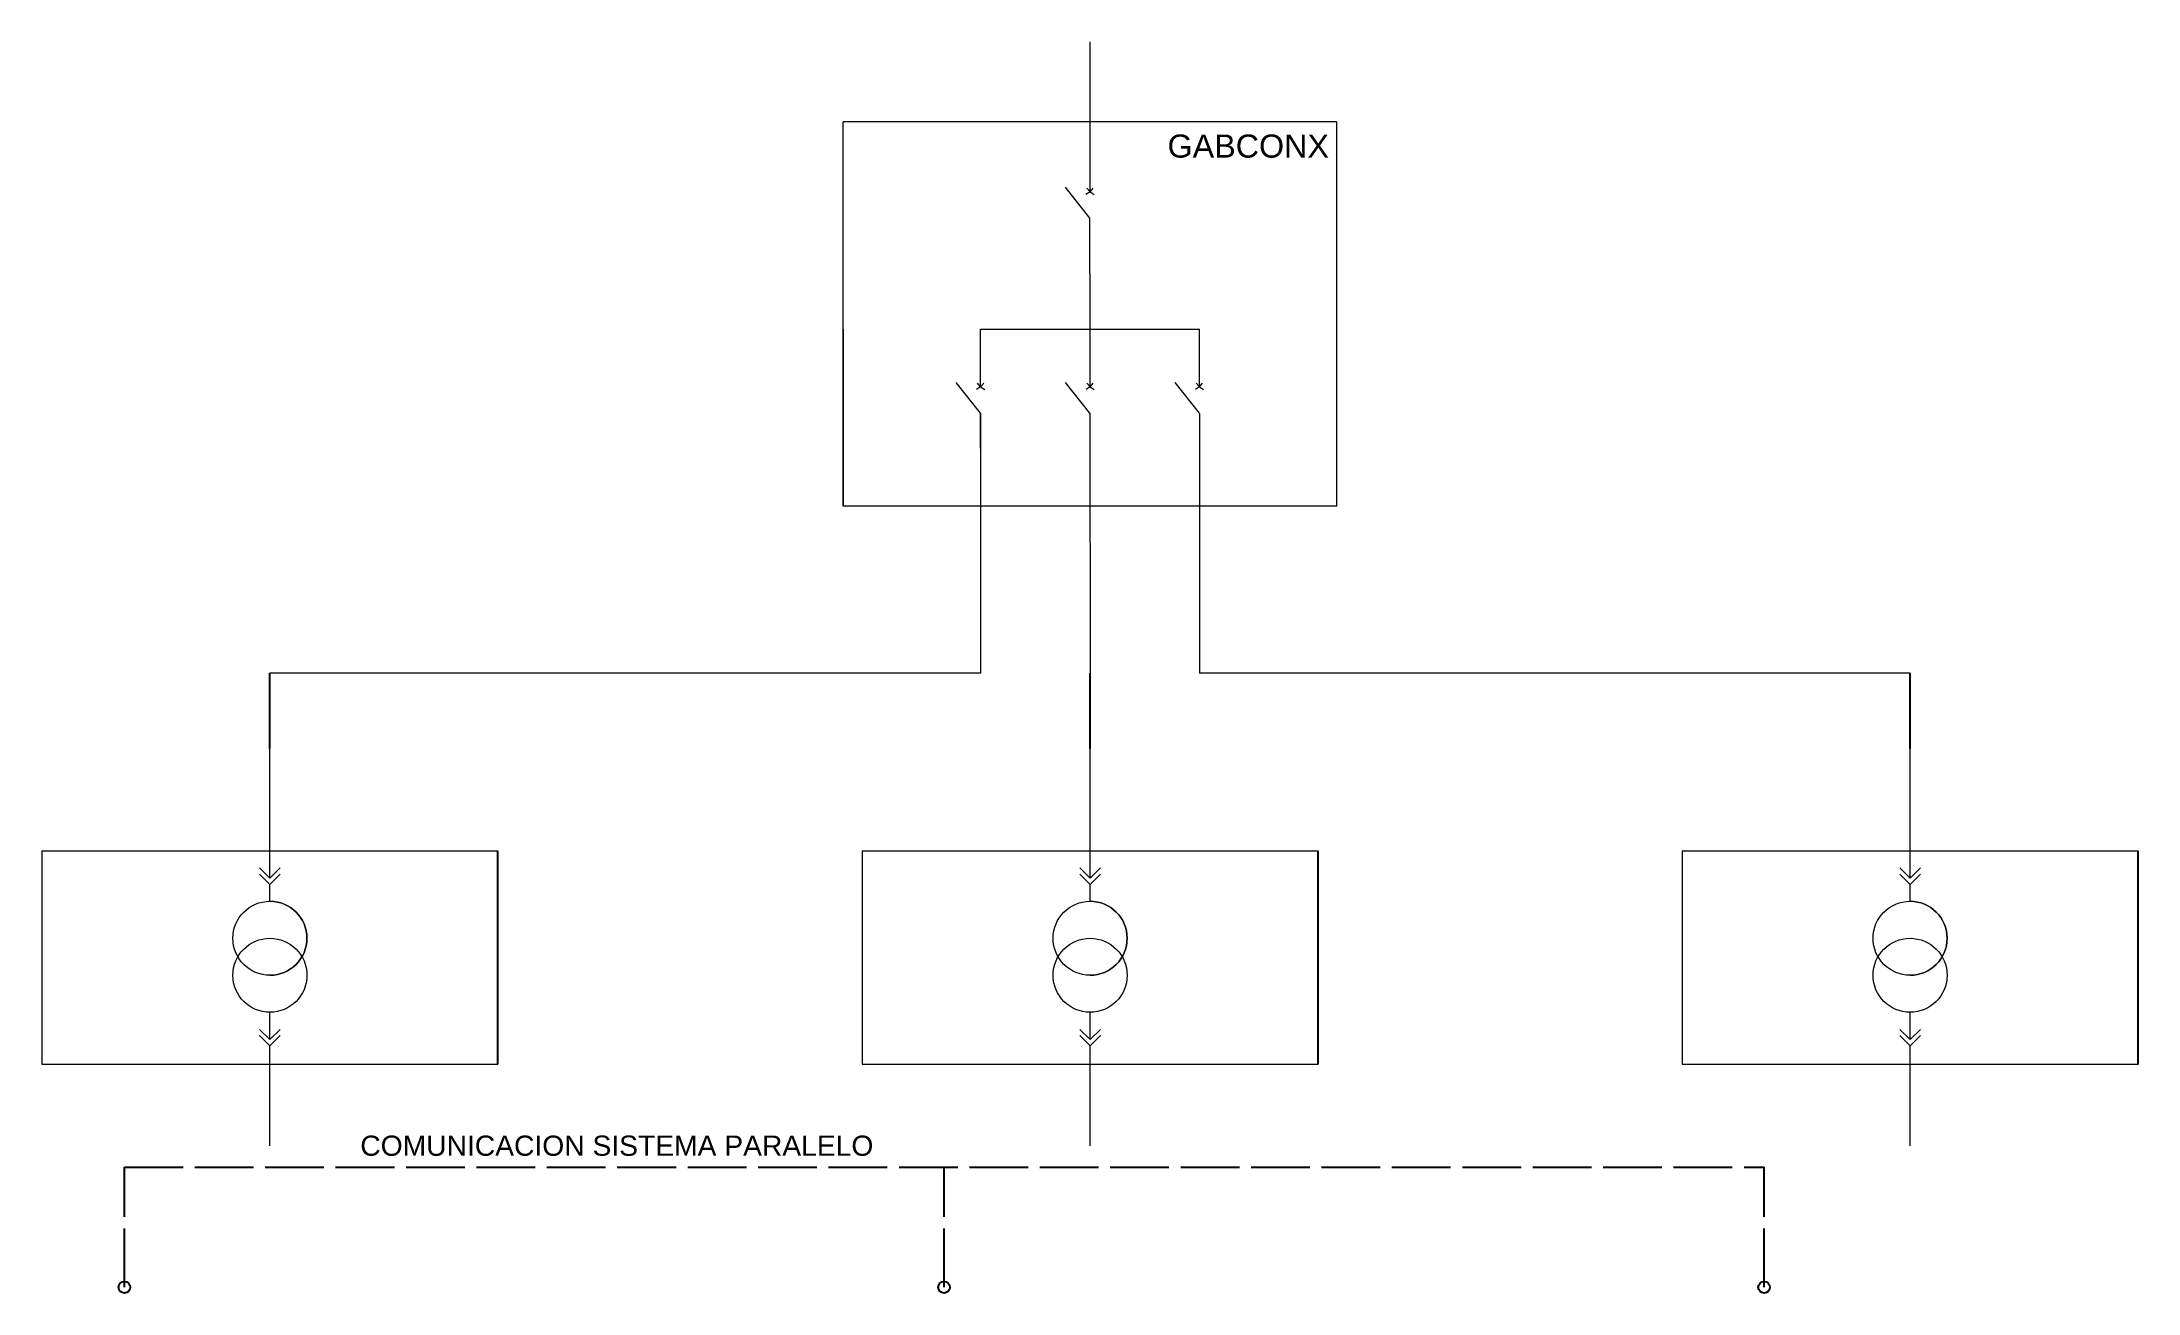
# Model space of a CAD drawing. Header units: millimetres. Extents: x -181 to 181, y -217 to 0.
import ezdxf
from ezdxf.enums import TextEntityAlignment as Align

# ---------------------------------------------------------------- set-up
doc = ezdxf.new("R2010")
doc.units = ezdxf.units.MM
doc.linetypes.add('DASHEDX2', pattern=[3.048, 2.54, -0.508])
doc.styles.get("Standard").update_dxf_attribs({"font": 'arial.ttf'})

msp = doc.modelspace()

# ---------------------------------------------------------------- linework, layer by layer
at = {"color": 7, "lineweight": 18}
for p, q in [((0, -25.95), (0, 0)), ((-42.75, -80.38), (-42.75, -13.82)), ((0, -49.73), (-0.02, -30.51)), ((-42.75, -49.73), (-42.75, -80.38)), ((-18.94, -49.73), (18.94, -49.73)), ((-18.95, -64.31), (-18.95, -109.33)), ((18.95, -64.33), (18.95, -109.33)), ((-18.95, -109.33), (-141.99, -109.33)), ((141.99, -109.33), (18.95, -109.33))]:
    msp.add_line(p, q, dxfattribs=at)
at = {"lineweight": 18}
for p, q in [((42.73, -13.82), (-42.75, -13.82)), ((42.73, -80.38), (42.73, -13.82)), ((-0.02, -30.51), (-4.23, -25.17)), ((0, -25.95), (-0.56, -25.31)), ((0, -25.95), (0.56, -25.31)), ((0, -25.95), (-0.7, -26.42)), ((0, -25.95), (0.7, -26.42)), ((-18.93, -59.74), (-18.94, -49.73)), ((0.01, -59.74), (0, -49.73)), ((18.95, -59.74), (18.94, -49.73)), ((-18.95, -64.31), (-23.16, -58.97)), ((-18.93, -59.74), (-19.63, -60.21)), ((-18.93, -59.74), (-19.49, -59.11)), ((-18.93, -59.74), (-18.38, -59.11)), ((-18.93, -59.74), (-18.23, -60.21)), ((-0.01, -64.31), (-4.22, -58.97)), ((0.01, -59.74), (-0.69, -60.21)), ((0.01, -59.74), (-0.55, -59.11)), ((0.01, -59.74), (0.56, -59.11)), ((0.01, -59.74), (0.71, -60.21)), ((18.93, -64.31), (14.72, -58.97)), ((18.95, -59.74), (18.25, -60.21)), ((18.95, -59.74), (18.39, -59.11)), ((18.95, -59.74), (19.5, -59.11)), ((18.95, -59.74), (19.65, -60.21)), ((-18.95, -70.37), (-18.95, -64.31)), ((42.73, -80.38), (-42.75, -80.38))]:
    msp.add_line(p, q, dxfattribs=at)
at = {"color": 0, "linetype": 'ByBlock', "lineweight": 18, "transparency": 16777216}
for p, q in [((-0.01, -64.31), (0.02, -109.34)), ((-141.99, -144.83), (-141.99, -122.36)), ((0.02, -144.83), (0.02, -122.36)), ((141.99, -144.83), (141.99, -122.36)), ((-181.46, -140.08), (-102.52, -140.08)), ((-181.46, -140.08), (-181.46, -177.03)), ((-39.45, -140.08), (39.49, -140.08)), ((-39.45, -140.08), (-39.45, -177.03)), ((102.52, -140.08), (181.46, -140.08)), ((102.52, -140.08), (102.52, -177.03)), ((-141.99, -144.83), (-143.77, -143.05)), ((-141.99, -145.9), (-143.77, -144.12)), ((-141.99, -144.83), (-140.21, -143.05)), ((-141.99, -145.9), (-140.21, -144.12)), ((0.02, -144.83), (-1.76, -143.05)), ((0.02, -145.9), (-1.76, -144.12)), ((0.02, -144.83), (1.8, -143.05)), ((0.02, -145.9), (1.8, -144.12)), ((141.99, -144.83), (140.21, -143.05)), ((141.99, -145.9), (140.21, -144.12)), ((141.99, -144.83), (143.77, -143.05)), ((141.99, -145.9), (143.77, -144.12)), ((-141.99, -148.83), (-141.99, -145.9)), ((0.02, -148.83), (0.02, -145.9)), ((141.99, -148.83), (141.99, -145.9)), ((-141.99, -172.79), (-141.99, -168.06)), ((0.02, -172.79), (0.02, -168.06)), ((141.99, -172.79), (141.99, -168.06)), ((-141.99, -172.79), (-143.77, -171.01)), ((-141.99, -173.86), (-143.77, -172.08)), ((-141.99, -172.79), (-140.21, -171.01)), ((-141.99, -173.86), (-140.21, -172.08)), ((-141.99, -191.19), (-141.99, -173.86)), ((0.02, -172.79), (-1.76, -171.01)), ((0.02, -173.86), (-1.76, -172.08)), ((0.02, -172.79), (1.8, -171.01)), ((0.02, -173.86), (1.8, -172.08)), ((0.02, -191.19), (0.02, -173.86)), ((141.99, -172.79), (140.21, -171.01)), ((141.99, -173.86), (140.21, -172.08)), ((141.99, -172.79), (143.77, -171.01)), ((141.99, -173.86), (143.77, -172.08)), ((141.99, -191.19), (141.99, -173.86)), ((-181.46, -177.03), (-102.52, -177.03)), ((-39.45, -177.03), (39.49, -177.03)), ((102.52, -177.03), (181.46, -177.03))]:
    msp.add_line(p, q, dxfattribs=at)
for p, q in [((-141.99, -122.36), (-141.99, -109.33)), ((0.02, -122.36), (0.02, -109.34)), ((141.99, -122.36), (141.99, -109.33)), ((-102.52, -177.03), (-102.52, -140.08)), ((39.49, -177.03), (39.49, -140.08)), ((181.46, -177.03), (181.46, -140.08))]:
    msp.add_line(p, q)
at = {"linetype": 'DASHEDX2', "ltscale": 4}
for p, q in [((-167.18, -215.68), (-167.18, -194.89)), ((-167.18, -194.89), (116.72, -194.89))]:
    msp.add_line(p, q, dxfattribs=at)
at = {"color": 7, "linetype": 'DASHEDX2', "ltscale": 4}
for p, q in [((-25.27, -215.68), (-25.27, -194.89)), ((116.72, -215.68), (116.72, -194.89))]:
    msp.add_line(p, q, dxfattribs=at)
at = {"color": 0, "linetype": 'ByBlock', "lineweight": 18, "transparency": 16777216}
for centre in [(-141.99, -155.24), (0.02, -155.24), (141.99, -155.24), (-141.99, -161.65), (0.02, -161.65), (141.99, -161.65)]:
    msp.add_circle(centre, 6.41, dxfattribs=at)
for centre in [(-167.18, -215.68), (-25.27, -215.68), (116.72, -215.68)]:
    msp.add_circle(centre, 1.01)
for centre in [(-141.99, -155.24), (0.02, -155.24), (141.99, -155.24)]:
    msp.add_arc(centre, 6.41, 270, 90, dxfattribs=at)

# ---------------------------------------------------------------- texts
at = {"color": 0, "lineweight": 18}
msp.add_text('GABCONX', height=4, dxfattribs=at).set_placement((13.43, -20.04))
msp.add_text('COMUNICACION SISTEMA PARALELO', height=3.5).set_placement((-81.92, -192.91), align=Align.CENTER)

doc.saveas('drawing.dxf')
